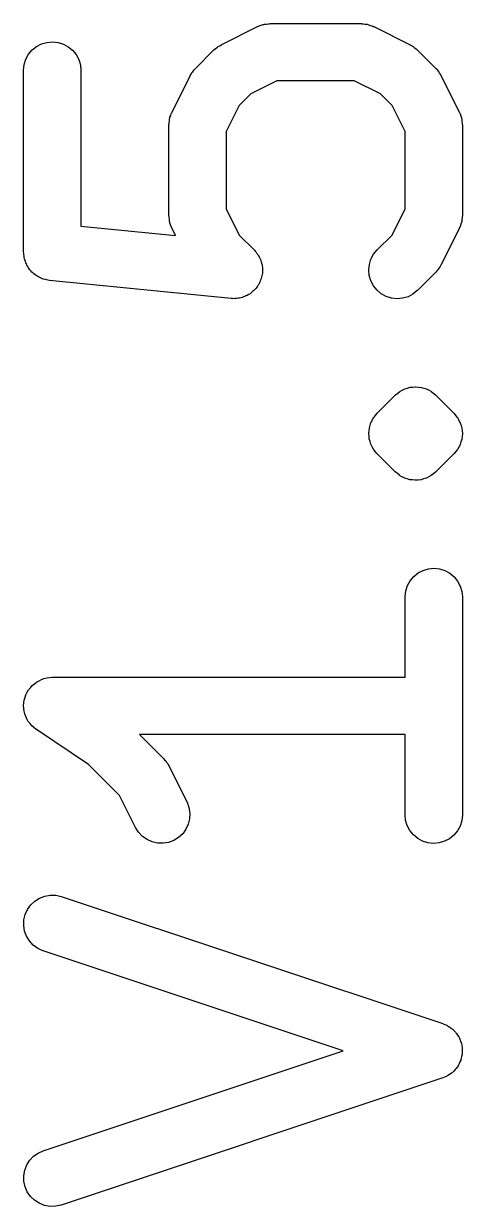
# Model space of a CAD drawing. Extents: x 60.1 to 144.7, y -116 to -60.4.
# Drawn here: x 62.177 to 63.327, y -94.599 to -91.496 of the extents above; entities that cross this region are included whole.
import ezdxf

# ---------------------------------------------------------------- set-up
doc = ezdxf.new("R2010")
doc.units = 0
doc.layers.add('BLACK', color=7, linetype='CONTINUOUS')

msp = doc.modelspace()

# ---------------------------------------------------------------- linework, layer by layer
at = {"layer": 'BLACK', "linetype": 'CONTINUOUS'}
for p, q in [((62.695, -91.552), (62.7903, -91.5043)), ((62.7903, -91.5043), (62.7912, -91.5039)), ((62.7912, -91.5039), (62.7933, -91.5031)), ((62.7933, -91.5031), (62.7952, -91.5021)), ((62.7952, -91.5021), (62.8001, -91.5006)), ((62.8001, -91.5006), (62.8049, -91.4988)), ((62.8049, -91.4988), (62.8071, -91.4985)), ((62.8071, -91.4985), (62.8092, -91.4979)), ((62.8092, -91.4979), (62.8143, -91.4974)), ((62.8143, -91.4974), (62.8194, -91.4966)), ((62.8194, -91.4966), (62.8216, -91.4966)), ((62.8216, -91.4966), (62.8238, -91.4964)), ((62.8238, -91.4964), (63.0619, -91.4964)), ((63.0619, -91.4964), (63.063, -91.4964)), ((63.063, -91.4964), (63.0651, -91.4967)), ((63.0651, -91.4967), (63.0674, -91.4966)), ((63.0674, -91.4966), (63.0724, -91.4975)), ((63.0724, -91.4975), (63.0775, -91.4981)), ((63.0775, -91.4981), (63.0796, -91.4987)), ((63.0796, -91.4987), (63.0818, -91.4991)), ((63.0818, -91.4991), (63.0866, -91.5009)), ((63.0866, -91.5009), (63.0914, -91.5025)), ((63.0914, -91.5025), (63.0934, -91.5036)), ((63.0934, -91.5036), (63.0954, -91.5043)), ((63.0954, -91.5043), (63.1907, -91.552)), ((62.1905, -91.5767), (62.1999, -91.5655)), ((62.1999, -91.5655), (62.2113, -91.5563)), ((62.2113, -91.5563), (62.2243, -91.5495)), ((62.2243, -91.5495), (62.2383, -91.5454)), ((62.2383, -91.5454), (62.2529, -91.544)), ((62.2529, -91.544), (62.2675, -91.5456)), ((62.2675, -91.5456), (62.2814, -91.5499)), ((62.2814, -91.5499), (62.2943, -91.5569)), ((62.2943, -91.5569), (62.3056, -91.5662)), ((62.3056, -91.5662), (62.3148, -91.5775)), ((62.6279, -91.6136), (62.6755, -91.566)), ((62.6755, -91.566), (62.6763, -91.5653)), ((62.6763, -91.5653), (62.6796, -91.5627)), ((62.6796, -91.5627), (62.6826, -91.5598)), ((62.6826, -91.5598), (62.6853, -91.5581)), ((62.6853, -91.5581), (62.6877, -91.5561)), ((62.6877, -91.5561), (62.6915, -91.5542)), ((62.6915, -91.5542), (62.695, -91.552)), ((63.1907, -91.552), (63.1916, -91.5524)), ((63.1916, -91.5524), (63.1952, -91.5547)), ((63.1952, -91.5547), (63.1989, -91.5567)), ((63.1989, -91.5567), (63.2013, -91.5587)), ((63.2013, -91.5587), (63.2039, -91.5604)), ((63.2039, -91.5604), (63.2069, -91.5633)), ((63.2069, -91.5633), (63.2102, -91.566)), ((63.2102, -91.566), (63.2578, -91.6136)), ((62.1774, -91.618), (62.179, -91.6035)), ((62.179, -91.6035), (62.1834, -91.5895)), ((62.1834, -91.5895), (62.1905, -91.5767)), ((62.3148, -91.5775), (62.3217, -91.5905)), ((62.3217, -91.5905), (62.326, -91.6045)), ((62.326, -91.6045), (62.3274, -91.619)), ((62.1774, -91.619), (62.1774, -91.618)), ((62.1774, -92.0952), (62.1774, -91.619)), ((62.3274, -91.619), (62.3274, -92.0274)), ((62.5663, -91.7284), (62.6139, -91.6331)), ((62.6139, -91.6331), (62.6143, -91.6322)), ((62.6143, -91.6322), (62.6166, -91.6287)), ((62.6166, -91.6287), (62.6186, -91.6249)), ((62.6186, -91.6249), (62.6206, -91.6225)), ((62.6206, -91.6225), (62.6223, -91.6199)), ((62.6223, -91.6199), (62.6252, -91.6169)), ((62.6252, -91.6169), (62.6279, -91.6136)), ((63.2578, -91.6136), (63.2585, -91.6144)), ((63.2585, -91.6144), (63.2612, -91.6177)), ((63.2612, -91.6177), (63.2641, -91.6207)), ((63.2641, -91.6207), (63.2657, -91.6234)), ((63.2657, -91.6234), (63.2677, -91.6258)), ((63.2677, -91.6258), (63.2696, -91.6296)), ((63.2696, -91.6296), (63.2718, -91.6331)), ((63.2718, -91.6331), (63.3195, -91.7284)), ((62.8415, -91.6464), (62.773, -91.6807)), ((63.0442, -91.6464), (62.8415, -91.6464)), ((63.1127, -91.6807), (63.0442, -91.6464)), ((62.773, -91.6807), (62.7426, -91.7111)), ((63.1431, -91.7111), (63.1127, -91.6807)), ((62.5655, -91.7304), (62.5663, -91.7284)), ((62.7426, -91.7111), (62.7083, -91.7796)), ((63.1774, -91.7796), (63.1431, -91.7111)), ((63.3195, -91.7284), (63.3199, -91.7293)), ((62.5583, -91.7609), (62.5586, -91.7587)), ((62.5585, -91.7565), (62.5594, -91.7514)), ((62.5586, -91.7587), (62.5585, -91.7565)), ((62.5594, -91.7514), (62.56, -91.7463)), ((62.56, -91.7463), (62.5606, -91.7442)), ((62.5606, -91.7442), (62.561, -91.742)), ((62.561, -91.742), (62.5628, -91.7372)), ((62.5628, -91.7372), (62.5644, -91.7324)), ((62.5644, -91.7324), (62.5655, -91.7304)), ((63.3199, -91.7293), (63.3207, -91.7314)), ((63.3207, -91.7314), (63.3217, -91.7333)), ((63.3217, -91.7333), (63.3232, -91.7382)), ((63.3232, -91.7382), (63.325, -91.743)), ((63.325, -91.743), (63.3253, -91.7452)), ((63.3253, -91.7452), (63.326, -91.7473)), ((63.326, -91.7473), (63.3265, -91.7524)), ((63.3265, -91.7524), (63.3273, -91.7575)), ((63.3273, -91.7575), (63.3272, -91.7597)), ((63.3272, -91.7597), (63.3274, -91.7619)), ((62.5583, -91.7619), (62.5583, -91.7609)), ((62.5583, -92), (62.5583, -91.7619)), ((62.7083, -91.7796), (62.7083, -91.9823)), ((63.1774, -91.9823), (63.1774, -91.7796)), ((63.3274, -91.7619), (63.3274, -92)), ((62.5585, -92.0022), (62.5583, -92)), ((62.5585, -92.0044), (62.5585, -92.0022)), ((62.5593, -92.0095), (62.5585, -92.0044)), ((62.7083, -91.9823), (62.7426, -92.0508)), ((63.1431, -92.0508), (63.1774, -91.9823)), ((63.3272, -92.0054), (63.3263, -92.0105)), ((63.3274, -92.001), (63.3271, -92.0032)), ((63.3271, -92.0032), (63.3272, -92.0054)), ((63.3274, -92), (63.3274, -92.001)), ((62.3274, -92.0274), (62.5756, -92.0522)), ((62.5598, -92.0146), (62.5593, -92.0095)), ((62.5604, -92.0167), (62.5598, -92.0146)), ((62.5607, -92.0189), (62.5604, -92.0167)), ((62.5625, -92.0237), (62.5607, -92.0189)), ((62.564, -92.0286), (62.5625, -92.0237)), ((62.565, -92.0305), (62.564, -92.0286)), ((62.5658, -92.0326), (62.565, -92.0305)), ((62.5663, -92.0335), (62.5658, -92.0326)), ((62.5756, -92.0522), (62.5663, -92.0335)), ((63.3195, -92.0335), (63.2718, -92.1288)), ((63.3203, -92.0315), (63.3195, -92.0335)), ((63.3213, -92.0295), (63.3203, -92.0315)), ((63.3229, -92.0247), (63.3213, -92.0295)), ((63.3247, -92.0199), (63.3229, -92.0247)), ((63.3251, -92.0177), (63.3247, -92.0199)), ((63.3257, -92.0156), (63.3251, -92.0177)), ((63.3263, -92.0105), (63.3257, -92.0156)), ((62.7426, -92.0508), (62.7816, -92.0898)), ((63.1041, -92.0898), (63.1431, -92.0508)), ((62.1777, -92.0986), (62.1774, -92.0952)), ((62.1777, -92.1019), (62.1777, -92.0986)), ((62.7816, -92.0898), (62.7823, -92.0906)), ((62.7823, -92.0906), (62.7846, -92.0934)), ((62.7846, -92.0934), (62.7871, -92.096)), ((62.7871, -92.096), (62.7891, -92.0991)), ((62.7891, -92.0991), (62.7915, -92.102)), ((63.0879, -92.114), (63.0948, -92.1011)), ((63.0948, -92.1011), (63.1041, -92.0898)), ((62.1784, -92.1058), (62.1777, -92.1019)), ((62.1788, -92.1098), (62.1784, -92.1058)), ((62.1798, -92.113), (62.1788, -92.1098)), ((62.1804, -92.1163), (62.1798, -92.113)), ((62.1819, -92.12), (62.1804, -92.1163)), ((62.183, -92.1238), (62.1819, -92.12)), ((62.1846, -92.1268), (62.183, -92.1238)), ((62.1858, -92.1299), (62.1846, -92.1268)), ((62.188, -92.1332), (62.1858, -92.1299)), ((62.7915, -92.102), (62.7931, -92.1052)), ((62.7931, -92.1052), (62.7951, -92.1082)), ((62.7951, -92.1082), (62.7965, -92.1117)), ((62.7965, -92.1117), (62.7982, -92.115)), ((62.7982, -92.115), (62.7992, -92.1185)), ((62.7992, -92.1185), (62.8006, -92.1218)), ((62.8006, -92.1218), (62.8012, -92.1255)), ((62.8012, -92.1255), (62.8023, -92.1291)), ((62.8023, -92.1291), (62.8026, -92.1327)), ((63.0821, -92.1426), (63.0836, -92.128)), ((63.0836, -92.128), (63.0879, -92.114)), ((63.2714, -92.1297), (63.2691, -92.1333)), ((63.2718, -92.1288), (63.2714, -92.1297)), ((62.1899, -92.1367), (62.188, -92.1332)), ((62.192, -92.1393), (62.1899, -92.1367)), ((62.1938, -92.1421), (62.192, -92.1393)), ((62.1966, -92.145), (62.1938, -92.1421)), ((62.1992, -92.1481), (62.1966, -92.145)), ((62.2017, -92.1502), (62.1992, -92.1481)), ((62.2041, -92.1526), (62.2017, -92.1502)), ((62.2074, -92.1549), (62.2041, -92.1526)), ((62.2104, -92.1574), (62.2074, -92.1549)), ((62.2134, -92.159), (62.2104, -92.1574)), ((62.2161, -92.1609), (62.2134, -92.159)), ((62.2198, -92.1625), (62.2161, -92.1609)), ((62.2233, -92.1644), (62.2198, -92.1625)), ((62.8009, -92.1616), (62.8002, -92.1652)), ((62.802, -92.1582), (62.8009, -92.1616)), ((62.8024, -92.1545), (62.802, -92.1582)), ((62.8031, -92.1508), (62.8024, -92.1545)), ((62.8026, -92.1327), (62.8033, -92.1362)), ((62.8032, -92.1472), (62.8031, -92.1508)), ((62.8033, -92.1362), (62.8032, -92.1399)), ((62.8032, -92.1399), (62.8036, -92.1436)), ((62.8036, -92.1436), (62.8032, -92.1472)), ((63.0835, -92.1572), (63.0821, -92.1426)), ((63.0877, -92.1712), (63.0835, -92.1572)), ((63.2578, -92.1483), (63.2102, -92.1959)), ((63.2605, -92.145), (63.2578, -92.1483)), ((63.2634, -92.142), (63.2605, -92.145)), ((63.2651, -92.1394), (63.2634, -92.142)), ((63.2671, -92.137), (63.2651, -92.1394)), ((63.2691, -92.1333), (63.2671, -92.137)), ((62.2265, -92.1654), (62.2233, -92.1644)), ((62.2296, -92.1667), (62.2265, -92.1654)), ((62.2335, -92.1675), (62.2296, -92.1667)), ((62.2373, -92.1687), (62.2335, -92.1675)), ((62.2406, -92.1691), (62.2373, -92.1687)), ((62.2439, -92.1698), (62.2406, -92.1691)), ((62.2449, -92.1699), (62.2439, -92.1698)), ((62.7211, -92.2175), (62.2449, -92.1699)), ((62.7836, -92.1934), (62.7812, -92.1963)), ((62.7863, -92.1908), (62.7836, -92.1934)), ((62.7883, -92.1878), (62.7863, -92.1908)), ((62.7906, -92.185), (62.7883, -92.1878)), ((62.7924, -92.1817), (62.7906, -92.185)), ((62.7945, -92.1787), (62.7924, -92.1817)), ((62.7959, -92.1753), (62.7945, -92.1787)), ((62.7976, -92.1722), (62.7959, -92.1753)), ((62.7987, -92.1686), (62.7976, -92.1722)), ((62.8002, -92.1652), (62.7987, -92.1686)), ((63.0945, -92.1841), (63.0877, -92.1712)), ((63.1037, -92.1955), (63.0945, -92.1841)), ((62.7247, -92.2175), (62.7211, -92.2175)), ((62.7283, -92.2179), (62.7247, -92.2175)), ((62.732, -92.2175), (62.7283, -92.2179)), ((62.7357, -92.2175), (62.732, -92.2175)), ((62.7393, -92.2168), (62.7357, -92.2175)), ((62.7429, -92.2165), (62.7393, -92.2168)), ((62.7465, -92.2154), (62.7429, -92.2165)), ((62.7501, -92.2147), (62.7465, -92.2154)), ((62.7535, -92.2133), (62.7501, -92.2147)), ((62.7569, -92.2123), (62.7535, -92.2133)), ((62.7602, -92.2106), (62.7569, -92.2123)), ((62.7637, -92.2091), (62.7602, -92.2106)), ((62.7667, -92.2072), (62.7637, -92.2091)), ((62.7699, -92.2055), (62.7667, -92.2072)), ((62.7728, -92.2031), (62.7699, -92.2055)), ((62.7759, -92.2011), (62.7728, -92.2031)), ((62.7784, -92.1985), (62.7759, -92.2011)), ((62.7812, -92.1963), (62.7784, -92.1985)), ((63.115, -92.2049), (63.1037, -92.1955)), ((63.1278, -92.2119), (63.115, -92.2049)), ((63.1418, -92.2163), (63.1278, -92.2119)), ((63.1564, -92.2179), (63.1418, -92.2163)), ((63.1709, -92.2166), (63.1564, -92.2179)), ((63.185, -92.2125), (63.1709, -92.2166)), ((63.198, -92.2058), (63.185, -92.2125)), ((63.2094, -92.1966), (63.198, -92.2058)), ((63.2102, -92.1959), (63.2094, -92.1966)), ((63.1041, -92.5184), (63.1517, -92.4708)), ((63.1517, -92.4708), (63.1521, -92.4704)), ((63.1521, -92.4704), (63.1525, -92.47)), ((63.1521, -92.4704), (63.1521, -92.4704)), ((63.1521, -92.4704), (63.1521, -92.4704)), ((63.1525, -92.47), (63.158, -92.4656)), ((63.158, -92.4656), (63.1635, -92.4612)), ((63.1635, -92.4612), (63.1637, -92.4611)), ((63.1637, -92.4611), (63.1639, -92.4609)), ((63.1639, -92.4609), (63.1701, -92.4577)), ((63.1701, -92.4577), (63.1764, -92.4544)), ((63.1764, -92.4544), (63.1767, -92.4543)), ((63.1767, -92.4543), (63.1769, -92.4542)), ((63.1769, -92.4542), (63.1837, -92.4522)), ((63.1837, -92.4522), (63.1904, -92.4502)), ((63.1904, -92.4502), (63.1907, -92.4502)), ((63.1907, -92.4502), (63.191, -92.4501)), ((63.191, -92.4501), (63.198, -92.4495)), ((63.198, -92.4495), (63.205, -92.4488)), ((63.205, -92.4488), (63.2053, -92.4488)), ((63.2053, -92.4488), (63.2055, -92.4488)), ((63.2055, -92.4488), (63.2124, -92.4496)), ((63.2124, -92.4496), (63.2196, -92.4503)), ((63.2196, -92.4503), (63.2198, -92.4504)), ((63.2198, -92.4504), (63.2201, -92.4504)), ((63.2201, -92.4504), (63.2267, -92.4525)), ((63.2267, -92.4525), (63.2336, -92.4546)), ((63.2336, -92.4546), (63.2338, -92.4547)), ((63.2338, -92.4547), (63.2341, -92.4548)), ((63.2341, -92.4548), (63.2402, -92.4581)), ((63.2402, -92.4581), (63.2465, -92.4615)), ((63.2465, -92.4615), (63.2467, -92.4617)), ((63.2467, -92.4617), (63.2469, -92.4618)), ((63.2469, -92.4618), (63.2523, -92.4663)), ((63.2523, -92.4663), (63.2578, -92.4708)), ((63.2578, -92.4708), (63.3054, -92.5184)), ((63.0915, -92.5359), (63.0948, -92.5297)), ((63.0948, -92.5297), (63.0949, -92.5296)), ((63.0949, -92.5296), (63.095, -92.5295)), ((63.095, -92.5294), (63.0951, -92.5293)), ((63.095, -92.5295), (63.095, -92.5294)), ((63.0951, -92.5293), (63.0996, -92.5238)), ((63.0996, -92.5238), (63.1041, -92.5184)), ((63.3054, -92.5184), (63.3058, -92.5188)), ((63.3058, -92.5188), (63.3058, -92.5188)), ((63.3058, -92.5188), (63.3058, -92.5188)), ((63.3058, -92.5188), (63.306, -92.5189)), ((63.306, -92.5189), (63.306, -92.519)), ((63.306, -92.519), (63.306, -92.519)), ((63.306, -92.519), (63.3061, -92.5191)), ((63.3061, -92.5191), (63.3106, -92.5247)), ((63.3106, -92.5247), (63.315, -92.5301)), ((63.315, -92.5301), (63.3151, -92.5303)), ((63.3151, -92.5303), (63.3151, -92.5304)), ((63.3151, -92.5304), (63.3152, -92.5305)), ((63.3152, -92.5305), (63.3153, -92.5306)), ((63.3153, -92.5306), (63.3185, -92.5369)), ((63.0821, -92.5706), (63.0829, -92.5636)), ((63.0829, -92.5636), (63.0836, -92.5566)), ((63.0836, -92.5566), (63.0837, -92.5565)), ((63.0837, -92.5561), (63.0858, -92.5493)), ((63.0837, -92.5562), (63.0837, -92.5561)), ((63.0837, -92.5563), (63.0837, -92.5562)), ((63.0837, -92.5565), (63.0837, -92.5563)), ((63.0858, -92.5493), (63.0879, -92.5426)), ((63.0879, -92.5426), (63.088, -92.5425)), ((63.088, -92.5424), (63.0881, -92.5422)), ((63.088, -92.5425), (63.088, -92.5424)), ((63.0881, -92.5421), (63.0915, -92.5359)), ((63.0881, -92.5422), (63.0881, -92.5421)), ((63.3185, -92.5369), (63.3218, -92.5431)), ((63.3218, -92.5431), (63.3219, -92.5432)), ((63.3219, -92.5432), (63.3219, -92.5433)), ((63.3219, -92.5433), (63.322, -92.5435)), ((63.322, -92.5435), (63.322, -92.5436)), ((63.322, -92.5436), (63.324, -92.5504)), ((63.324, -92.5504), (63.326, -92.5571)), ((63.326, -92.5571), (63.326, -92.5572)), ((63.326, -92.5572), (63.3261, -92.5574)), ((63.3261, -92.5574), (63.3261, -92.5575)), ((63.3261, -92.5575), (63.3261, -92.5576)), ((63.3261, -92.5576), (63.3267, -92.5645)), ((63.3267, -92.5645), (63.3274, -92.5717)), ((63.0822, -92.5708), (63.0821, -92.5706)), ((63.0821, -92.5709), (63.0822, -92.5708)), ((63.0822, -92.571), (63.0821, -92.5709)), ((63.0821, -92.5712), (63.0822, -92.571)), ((63.0828, -92.5782), (63.0821, -92.5712)), ((63.0834, -92.5852), (63.0828, -92.5782)), ((63.0835, -92.5854), (63.0834, -92.5852)), ((63.0835, -92.5855), (63.0835, -92.5854)), ((63.0835, -92.5856), (63.0835, -92.5855)), ((63.0835, -92.5857), (63.0835, -92.5856)), ((63.0855, -92.5925), (63.0835, -92.5857)), ((63.0875, -92.5993), (63.0855, -92.5925)), ((63.3237, -92.5935), (63.3216, -92.6003)), ((63.3258, -92.5868), (63.3237, -92.5933)), ((63.3237, -92.5933), (63.3237, -92.5935)), ((63.3259, -92.5864), (63.3258, -92.5865)), ((63.3258, -92.5865), (63.3258, -92.5866)), ((63.3258, -92.5866), (63.3258, -92.5868)), ((63.3266, -92.5791), (63.3259, -92.5863)), ((63.3259, -92.5863), (63.3259, -92.5864)), ((63.3274, -92.5722), (63.3266, -92.5791)), ((63.3274, -92.5717), (63.3274, -92.5718)), ((63.3274, -92.5718), (63.3274, -92.572)), ((63.3274, -92.572), (63.3274, -92.5721)), ((63.3274, -92.5721), (63.3274, -92.5722)), ((63.0876, -92.5994), (63.0875, -92.5993)), ((63.0876, -92.5995), (63.0876, -92.5994)), ((63.0877, -92.5996), (63.0876, -92.5995)), ((63.0877, -92.5998), (63.0877, -92.5996)), ((63.091, -92.6061), (63.0877, -92.5998)), ((63.0942, -92.6123), (63.091, -92.6061)), ((63.0943, -92.6124), (63.0942, -92.6123)), ((63.0944, -92.6125), (63.0943, -92.6124)), ((63.0945, -92.6126), (63.0944, -92.6125)), ((63.0945, -92.6127), (63.0945, -92.6126)), ((63.099, -92.6182), (63.0945, -92.6127)), ((63.1034, -92.6237), (63.099, -92.6182)), ((63.1035, -92.6239), (63.1034, -92.6237)), ((63.1036, -92.6239), (63.1035, -92.6239)), ((63.1037, -92.6241), (63.1036, -92.6239)), ((63.1036, -92.6239), (63.1036, -92.6239)), ((63.1038, -92.6241), (63.1037, -92.6241)), ((63.1037, -92.6241), (63.1037, -92.6241)), ((63.1041, -92.6245), (63.1038, -92.6241)), ((63.1517, -92.6721), (63.1041, -92.6245)), ((63.3054, -92.6245), (63.2578, -92.6721)), ((63.31, -92.6189), (63.3054, -92.6245)), ((63.3144, -92.6136), (63.31, -92.6189)), ((63.3145, -92.6135), (63.3144, -92.6136)), ((63.3146, -92.6134), (63.3145, -92.6135)), ((63.3147, -92.6131), (63.3146, -92.6133)), ((63.3146, -92.6133), (63.3146, -92.6134)), ((63.3181, -92.6069), (63.3147, -92.6131)), ((63.3214, -92.6007), (63.3181, -92.6069)), ((63.3215, -92.6006), (63.3214, -92.6007)), ((63.3216, -92.6004), (63.3215, -92.6005)), ((63.3215, -92.6005), (63.3215, -92.6006)), ((63.3216, -92.6003), (63.3216, -92.6004)), ((63.1572, -92.6765), (63.1517, -92.6721)), ((63.1626, -92.6811), (63.1572, -92.6765)), ((63.1628, -92.6812), (63.1626, -92.6811)), ((63.163, -92.6814), (63.1628, -92.6812)), ((63.1692, -92.6847), (63.163, -92.6814)), ((63.1755, -92.6881), (63.1692, -92.6847)), ((63.1757, -92.6882), (63.1755, -92.6881)), ((63.1759, -92.6883), (63.1757, -92.6882)), ((63.1826, -92.6903), (63.1759, -92.6883)), ((63.1894, -92.6925), (63.1826, -92.6903)), ((63.2257, -92.6907), (63.2191, -92.6927)), ((63.2326, -92.6887), (63.2257, -92.6907)), ((63.2328, -92.6886), (63.2326, -92.6887)), ((63.2331, -92.6885), (63.2328, -92.6886)), ((63.2393, -92.6852), (63.2331, -92.6885)), ((63.2456, -92.6819), (63.2393, -92.6852)), ((63.2458, -92.6818), (63.2456, -92.6819)), ((63.246, -92.6817), (63.2458, -92.6818)), ((63.2515, -92.6773), (63.246, -92.6817)), ((63.257, -92.6728), (63.2515, -92.6773)), ((63.2574, -92.6725), (63.257, -92.6728)), ((63.2578, -92.6721), (63.2574, -92.6724)), ((63.2574, -92.6724), (63.2574, -92.6724)), ((63.2574, -92.6724), (63.2574, -92.6725)), ((63.1897, -92.6925), (63.1894, -92.6925)), ((63.1899, -92.6926), (63.1897, -92.6925)), ((63.197, -92.6933), (63.1899, -92.6926)), ((63.204, -92.694), (63.197, -92.6933)), ((63.2042, -92.694), (63.204, -92.694)), ((63.2045, -92.694), (63.2042, -92.694)), ((63.2115, -92.6934), (63.2045, -92.694)), ((63.2186, -92.6928), (63.2115, -92.6934)), ((63.2188, -92.6927), (63.2186, -92.6928)), ((63.2191, -92.6927), (63.2188, -92.6927)), ((63.1999, -92.9464), (63.2113, -92.9372)), ((63.2113, -92.9372), (63.2243, -92.9305)), ((63.2243, -92.9305), (63.2383, -92.9263)), ((63.2383, -92.9263), (63.2529, -92.925)), ((63.2529, -92.925), (63.2675, -92.9265)), ((63.2675, -92.9265), (63.2814, -92.9309)), ((63.2814, -92.9309), (63.2943, -92.9378)), ((63.2943, -92.9378), (63.3056, -92.9472)), ((63.1834, -92.9705), (63.1905, -92.9576)), ((63.1905, -92.9576), (63.1999, -92.9464)), ((63.3056, -92.9472), (63.3148, -92.9585)), ((63.3148, -92.9585), (63.3217, -92.9714)), ((63.1774, -92.999), (63.179, -92.9844)), ((63.1774, -93), (63.1774, -92.999)), ((63.1774, -93.2107), (63.1774, -93)), ((63.179, -92.9844), (63.1834, -92.9705)), ((63.3217, -92.9714), (63.326, -92.9854)), ((63.326, -92.9854), (63.3274, -93)), ((63.3274, -93), (63.3274, -93.5714)), ((62.2176, -93.2197), (62.2238, -93.2164)), ((62.2238, -93.2164), (62.2239, -93.2164)), ((62.2239, -93.2163), (62.2307, -93.2143)), ((62.2239, -93.2164), (62.2239, -93.2163)), ((62.2307, -93.2143), (62.2378, -93.2121)), ((62.2378, -93.2121), (62.2379, -93.2121)), ((62.2379, -93.2121), (62.2452, -93.2114)), ((62.2379, -93.2121), (62.2379, -93.2121)), ((62.2452, -93.2114), (62.2524, -93.2107)), ((62.2524, -93.2107), (63.1774, -93.2107)), ((62.1868, -93.25), (62.1902, -93.2438)), ((62.1902, -93.2438), (62.1902, -93.2437)), ((62.1902, -93.2437), (62.1903, -93.2437)), ((62.1903, -93.2437), (62.1949, -93.2381)), ((62.1949, -93.2381), (62.1995, -93.2325)), ((62.1995, -93.2325), (62.1996, -93.2325)), ((62.1996, -93.2324), (62.2054, -93.2277)), ((62.1996, -93.2325), (62.1996, -93.2324)), ((62.2054, -93.2277), (62.2109, -93.2232)), ((62.2109, -93.2232), (62.2109, -93.2232)), ((62.2109, -93.2232), (62.211, -93.2232)), ((62.211, -93.2232), (62.2176, -93.2197)), ((62.1774, -93.2851), (62.1782, -93.2775)), ((62.1782, -93.2775), (62.1789, -93.2706)), ((62.1789, -93.2705), (62.1811, -93.2634)), ((62.1789, -93.2706), (62.1789, -93.2705)), ((62.1789, -93.2706), (62.1789, -93.2706)), ((62.1811, -93.2634), (62.1832, -93.2566)), ((62.1832, -93.2566), (62.1833, -93.2566)), ((62.1833, -93.2565), (62.1868, -93.25)), ((62.1833, -93.2566), (62.1833, -93.2565)), ((62.1774, -93.2852), (62.1774, -93.2851)), ((62.1774, -93.2851), (62.1774, -93.2851)), ((62.1781, -93.2927), (62.1774, -93.2852)), ((62.1787, -93.2997), (62.1781, -93.2927)), ((62.1787, -93.2998), (62.1787, -93.2997)), ((62.1787, -93.2997), (62.1787, -93.2997)), ((62.1808, -93.3069), (62.1787, -93.2998)), ((62.1828, -93.3137), (62.1808, -93.3069)), ((62.1828, -93.3138), (62.1828, -93.3137)), ((62.186, -93.3199), (62.1828, -93.3138)), ((62.1828, -93.3138), (62.1828, -93.3138)), ((62.1896, -93.3267), (62.186, -93.3199)), ((62.1896, -93.3268), (62.1896, -93.3267)), ((62.1896, -93.3267), (62.1896, -93.3267)), ((62.1942, -93.3324), (62.1896, -93.3268)), ((62.1987, -93.3381), (62.1942, -93.3324)), ((62.1988, -93.3381), (62.1987, -93.3381)), ((62.1988, -93.3382), (62.1988, -93.3381)), ((62.2043, -93.3428), (62.1988, -93.3382)), ((62.2099, -93.3475), (62.2043, -93.3428)), ((62.21, -93.3476), (62.2099, -93.3475)), ((62.2108, -93.3481), (62.21, -93.3476)), ((62.21, -93.3476), (62.21, -93.3476)), ((62.21, -93.3476), (62.21, -93.3476)), ((62.3475, -93.4392), (62.2108, -93.3481)), ((63.1774, -93.3607), (62.4811, -93.3607)), ((62.4811, -93.3607), (62.5435, -93.4232)), ((63.1774, -93.5714), (63.1774, -93.3607)), ((62.5435, -93.4232), (62.5442, -93.4239)), ((62.5442, -93.4239), (62.5469, -93.4272)), ((62.5469, -93.4272), (62.5498, -93.4303)), ((62.5498, -93.4303), (62.5514, -93.4329)), ((62.5514, -93.4329), (62.5534, -93.4353)), ((62.4288, -93.5206), (62.3475, -93.4392)), ((62.5534, -93.4353), (62.5553, -93.4391)), ((62.5553, -93.4391), (62.5576, -93.4426)), ((62.5576, -93.4426), (62.6052, -93.5379)), ((62.471, -93.605), (62.4288, -93.5206)), ((62.6052, -93.5379), (62.6056, -93.5388)), ((62.6056, -93.5388), (62.6107, -93.5526)), ((62.6107, -93.5526), (62.613, -93.567)), ((62.6124, -93.5817), (62.609, -93.5959)), ((62.613, -93.567), (62.6124, -93.5817)), ((63.1788, -93.586), (63.1774, -93.5714)), ((63.183, -93.6), (63.1788, -93.586)), ((63.3257, -93.587), (63.3213, -93.601)), ((63.3274, -93.5725), (63.3257, -93.587)), ((63.3274, -93.5714), (63.3274, -93.5725)), ((62.4788, -93.6174), (62.471, -93.605)), ((62.4889, -93.628), (62.4788, -93.6174)), ((62.5943, -93.6211), (62.5836, -93.631)), ((62.6029, -93.6092), (62.5943, -93.6211)), ((62.609, -93.5959), (62.6029, -93.6092)), ((63.1899, -93.6129), (63.183, -93.6)), ((63.1992, -93.6243), (63.1899, -93.6129)), ((63.3143, -93.6138), (63.3049, -93.625)), ((63.3213, -93.601), (63.3143, -93.6138)), ((62.5008, -93.6365), (62.4889, -93.628)), ((62.5141, -93.6425), (62.5008, -93.6365)), ((62.5284, -93.6458), (62.5141, -93.6425)), ((62.543, -93.6463), (62.5284, -93.6458)), ((62.5575, -93.6439), (62.543, -93.6463)), ((62.5712, -93.6387), (62.5575, -93.6439)), ((62.5836, -93.631), (62.5712, -93.6387)), ((63.2104, -93.6336), (63.1992, -93.6243)), ((63.2233, -93.6406), (63.2104, -93.6336)), ((63.2373, -93.6449), (63.2233, -93.6406)), ((63.2519, -93.6464), (63.2373, -93.6449)), ((63.2664, -93.6451), (63.2519, -93.6464)), ((63.2805, -93.641), (63.2664, -93.6451)), ((63.2934, -93.6342), (63.2805, -93.641)), ((63.3049, -93.625), (63.2934, -93.6342)), ((62.196, -93.8077), (62.2067, -93.7977)), ((62.2067, -93.7977), (62.2191, -93.7899)), ((62.2191, -93.7899), (62.2328, -93.7848)), ((62.2328, -93.7848), (62.2472, -93.7823)), ((62.2472, -93.7823), (62.2618, -93.7827)), ((62.2618, -93.7827), (62.2761, -93.786)), ((62.2761, -93.786), (63.2761, -94.1193)), ((62.178, -93.8472), (62.1814, -93.8329)), ((62.1814, -93.8329), (62.1875, -93.8196)), ((62.1875, -93.8196), (62.196, -93.8077)), ((62.1775, -93.8618), (62.178, -93.8472)), ((62.1799, -93.8763), (62.1775, -93.8618)), ((62.185, -93.89), (62.1799, -93.8763)), ((62.1926, -93.9025), (62.185, -93.89)), ((62.2026, -93.9132), (62.1926, -93.9025)), ((62.2144, -93.9218), (62.2026, -93.9132)), ((62.2277, -93.928), (62.2144, -93.9218)), ((62.2287, -93.9283), (62.2277, -93.928)), ((63.0152, -94.1905), (62.2287, -93.9283)), ((63.2761, -94.1193), (63.2771, -94.1197)), ((63.2771, -94.1197), (63.2818, -94.1218)), ((63.2818, -94.1218), (63.2866, -94.1237)), ((63.2866, -94.1237), (63.2884, -94.1249)), ((63.2884, -94.1249), (63.2904, -94.1258)), ((63.2904, -94.1258), (63.2946, -94.1289)), ((63.2946, -94.1289), (63.2989, -94.1317)), ((63.2989, -94.1317), (63.3005, -94.1332)), ((63.3005, -94.1332), (63.3022, -94.1344)), ((63.3022, -94.1344), (63.3057, -94.1382)), ((63.3057, -94.1382), (63.3095, -94.1418)), ((63.3095, -94.1418), (63.3107, -94.1436)), ((63.3107, -94.1436), (63.3121, -94.1452)), ((63.3121, -94.1452), (63.3149, -94.1496)), ((63.3149, -94.1496), (63.3178, -94.1538)), ((63.3178, -94.1538), (63.3187, -94.1558)), ((63.3187, -94.1558), (63.3198, -94.1576)), ((63.3198, -94.1576), (63.3216, -94.1625)), ((63.3216, -94.1625), (63.3237, -94.1673)), ((63.3237, -94.1673), (63.3242, -94.1694)), ((63.3242, -94.1694), (63.3249, -94.1714)), ((63.3249, -94.1714), (63.3257, -94.1765)), ((63.3257, -94.1765), (63.3268, -94.1816)), ((62.2287, -94.4527), (63.0152, -94.1905)), ((63.3246, -94.2106), (63.3239, -94.2126)), ((63.3255, -94.2055), (63.3246, -94.2106)), ((63.3267, -94.2004), (63.3255, -94.2055)), ((63.3268, -94.1983), (63.3267, -94.2004)), ((63.3268, -94.1816), (63.3269, -94.1837)), ((63.3272, -94.1962), (63.3268, -94.1983)), ((63.3269, -94.1837), (63.3272, -94.1858)), ((63.3272, -94.1858), (63.327, -94.191)), ((63.327, -94.191), (63.3272, -94.1962)), ((63.3088, -94.2399), (63.305, -94.2435)), ((63.31, -94.2382), (63.3088, -94.2399)), ((63.3115, -94.2366), (63.31, -94.2382)), ((63.3143, -94.2322), (63.3115, -94.2366)), ((63.3173, -94.228), (63.3143, -94.2322)), ((63.3182, -94.2261), (63.3173, -94.228)), ((63.3193, -94.2243), (63.3182, -94.2261)), ((63.3212, -94.2194), (63.3193, -94.2243)), ((63.3234, -94.2147), (63.3212, -94.2194)), ((63.3239, -94.2126), (63.3234, -94.2147)), ((63.2761, -94.2616), (62.2761, -94.595)), ((63.2808, -94.2595), (63.2761, -94.2616)), ((63.2857, -94.2577), (63.2808, -94.2595)), ((63.2875, -94.2565), (63.2857, -94.2577)), ((63.2895, -94.2557), (63.2875, -94.2565)), ((63.2937, -94.2527), (63.2895, -94.2557)), ((63.2981, -94.2499), (63.2937, -94.2527)), ((63.2997, -94.2485), (63.2981, -94.2499)), ((63.3014, -94.2472), (63.2997, -94.2485)), ((63.305, -94.2435), (63.3014, -94.2472)), ((62.2033, -94.4671), (62.2153, -94.4586)), ((62.2153, -94.4586), (62.2287, -94.4527)), ((62.1854, -94.49), (62.1933, -94.4777)), ((62.1933, -94.4777), (62.2033, -94.4671)), ((62.1776, -94.5181), (62.1801, -94.5037)), ((62.1779, -94.5327), (62.1776, -94.5181)), ((62.1801, -94.5037), (62.1854, -94.49)), ((62.1811, -94.547), (62.1779, -94.5327)), ((62.1869, -94.5604), (62.1811, -94.547)), ((62.1953, -94.5725), (62.1869, -94.5604)), ((62.2058, -94.5826), (62.1953, -94.5725)), ((62.2181, -94.5905), (62.2058, -94.5826)), ((62.2318, -94.5959), (62.2181, -94.5905)), ((62.2461, -94.5985), (62.2318, -94.5959)), ((62.2608, -94.5983), (62.2461, -94.5985)), ((62.2751, -94.5953), (62.2608, -94.5983)), ((62.2761, -94.595), (62.2751, -94.5953))]:
    msp.add_line(p, q, dxfattribs=at)

doc.saveas('drawing.dxf')
